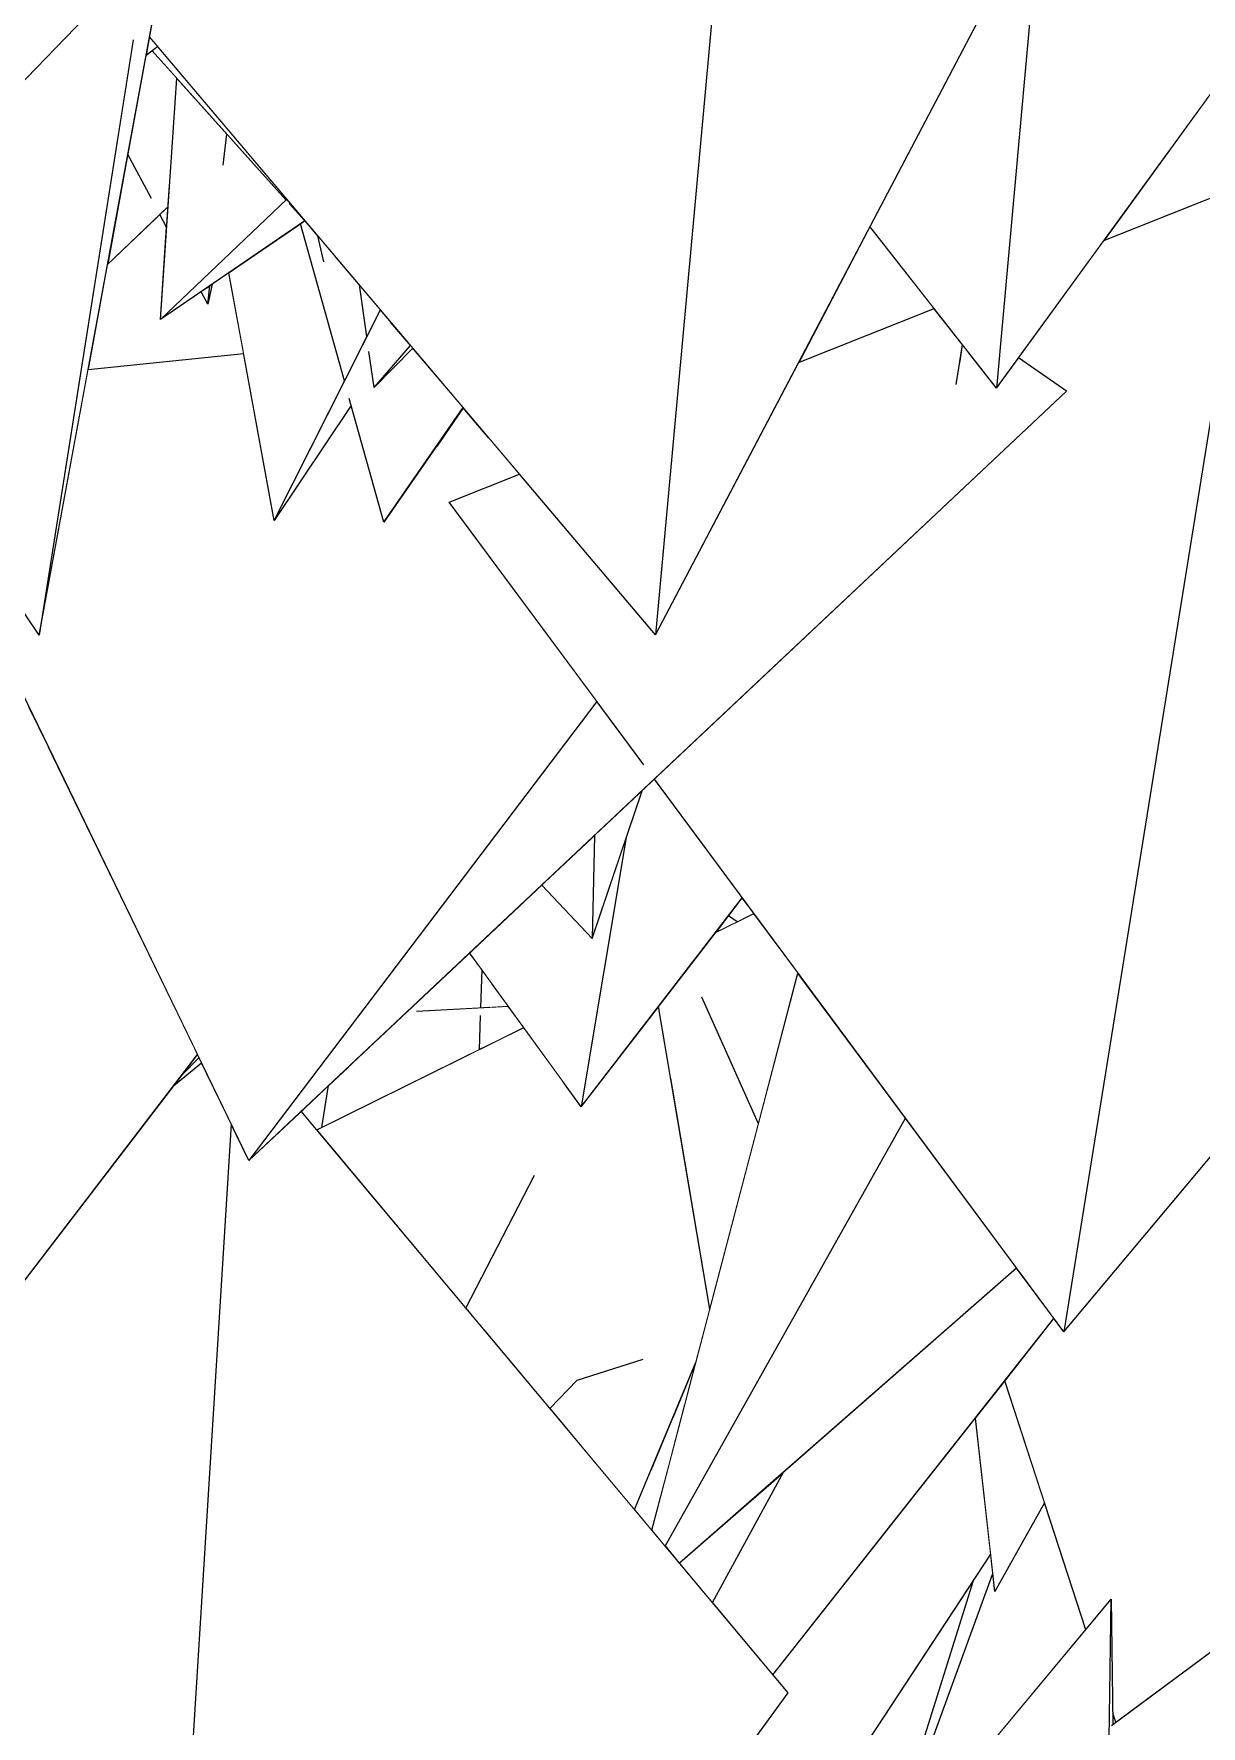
# Model space of a CAD drawing. Header units: millimetres. Extents: x -9413 to 8527, y -300 to 11224.
# Drawn here: x -8654.3 to -8348.7, y 1912 to 2355.2 of the extents above; entities that cross this region are included whole.
import ezdxf

# ---------------------------------------------------------------- set-up
doc = ezdxf.new("R2010")
doc.units = ezdxf.units.MM
doc.header["$MEASUREMENT"] = 0
doc.linetypes.add('Wipeout_Contour', pattern=[1000, 0, -1000])
doc.layers.add('Interior - Furniture', color=7, linetype='Continuous')
doc.layers.add('Interior - Furniture _Pen_No__4', color=7, linetype='Continuous', lineweight=20, true_color=0x029e21)

# ---------------------------------------------------------------- blocks, each defined once
blk = doc.blocks.new('Section Elem_40_6')
at = {"color": 254, "linetype": 'Wipeout_Contour', "lineweight": 0, "ltscale": 96805.904844}
blk.add_wipeout([(-8470.87, 2423.26), (-8491.57, 2197.82), (-8378.09, 2413.89), (-8424.81, 2524.22), (-8460.75, 2491.55), (-8465.78, 2478.7), (-8466.83, 2467.2), (-8459.31, 2474.45), (-8467.7, 2457.75), (-8470.82, 2423.8), (-8469.15, 2425.4)], dxfattribs=at).dxf.layer = 'Interior - Furniture'
at = {"color": 254, "linetype": 'Wipeout_Contour', "lineweight": 0, "ltscale": 98054.567692}
blk.add_wipeout([(-8634.97, 2294.86), (-8640.05, 2267.34), (-8606.38, 2270.81), (-8599.34, 2271.53), (-8603.19, 2292.68), (-8607.59, 2289.68), (-8608.75, 2284.42), (-8610.49, 2287.69), (-8621.16, 2280.4), (-8619.52, 2304.64), (-8621.27, 2307.94)], dxfattribs=at).dxf.layer = 'Interior - Furniture'
at = {"color": 254, "linetype": 'Wipeout_Contour', "lineweight": 0, "ltscale": 35290.731569}
blk.add_wipeout([(-8535.61, 2249.06), (-8532.59, 2237.78), (-8527.18, 2239.94), (-8535.26, 2249.5)], dxfattribs=at).dxf.layer = 'Interior - Furniture'
at = {"color": 254, "linetype": 'Wipeout_Contour', "lineweight": 0, "ltscale": 35448.751243}
blk.add_wipeout([(-8615.7, 2082.31), (-8617.66, 2079.76), (-8610.35, 2085.7), (-8611.02, 2087.09)], dxfattribs=at).dxf.layer = 'Interior - Furniture'
at = {"color": 254, "linetype": 'Wipeout_Contour', "lineweight": 0, "ltscale": 34519.26957}
blk.add_wipeout([(-8407.8, 1992.65), (-8402.7, 1947.26), (-8389.68, 1970.45), (-8400.06, 2002.46)], dxfattribs=at).dxf.layer = 'Interior - Furniture'
at = {"color": 254, "linetype": 'Wipeout_Contour', "lineweight": 0, "ltscale": 106230.942506}
blk.add_wipeout([(-8621.67, 2366.91), (-8623.97, 2354.45), (-8491.57, 2197.82), (-8470.87, 2423.26), (-8474.58, 2420.22), (-8470.82, 2423.8), (-8467.7, 2457.75), (-8483.95, 2432.25), (-8504.66, 2379.29), (-8548.27, 2427.32), (-8563.74, 2361.74), (-8563.18, 2419.15)], dxfattribs=at).dxf.layer = 'Interior - Furniture'
at = {"color": 254, "linetype": 'Wipeout_Contour', "lineweight": 0, "ltscale": 35611.247936}
blk.add_wipeout([(-8681.89, 1996.02), (-8611.42, 2087.9), (-8650.51, 2168.56), (-8659.24, 2157.11)], dxfattribs=at).dxf.layer = 'Interior - Furniture'
at = {"color": 254, "linetype": 'Wipeout_Contour', "lineweight": 0, "ltscale": 43212.69037}
blk.add_wipeout([(-8429.96, 1917.17), (-8448.48, 1888.94), (-8437.07, 1867.27), (-8432.7, 1872.52), (-8408.39, 1950.04)], dxfattribs=at).dxf.layer = 'Interior - Furniture'
at = {"color": 254, "linetype": 'Wipeout_Contour', "lineweight": 0, "ltscale": 53596.927087}
blk.add_wipeout([(-8624.87, 2349.61), (-8629.65, 2323.68), (-8623.5, 2312.13), (-8618.74, 2316.07), (-8616.87, 2343.64), (-8623.29, 2350.81)], dxfattribs=at).dxf.layer = 'Interior - Furniture'
at = {"color": 254, "linetype": 'Wipeout_Contour', "lineweight": 0, "ltscale": 26737.267133}
blk.add_wipeout([(-8604.67, 2320.84), (-8602.4, 2327.5), (-8603.75, 2329)], dxfattribs=at).dxf.layer = 'Interior - Furniture'
at = {"color": 254, "linetype": 'Wipeout_Contour', "lineweight": 0, "ltscale": 26721.090914}
blk.add_wipeout([(-8608.21, 2289.25), (-8608.75, 2284.42), (-8607.59, 2289.68)], dxfattribs=at).dxf.layer = 'Interior - Furniture'
at = {"color": 254, "linetype": 'Wipeout_Contour', "lineweight": 0, "ltscale": 35693.701121}
blk.add_wipeout([(-8655.64, 2179.16), (-8661.08, 2159.69), (-8659.24, 2157.11), (-8650.51, 2168.56)], dxfattribs=at).dxf.layer = 'Interior - Furniture'
at = {"color": 254, "linetype": 'Wipeout_Contour', "lineweight": 0, "ltscale": 43981.945441}
blk.add_wipeout([(-8626.24, 1688.89), (-8456.81, 1920.67), (-8584.27, 2073.04), (-8597.97, 2060.15), (-8602.59, 2069.69)], dxfattribs=at).dxf.layer = 'Interior - Furniture'
at = {"color": 254, "linetype": 'Wipeout_Contour', "lineweight": 0, "ltscale": 43163.219127}
blk.add_wipeout([(-8408.39, 1950.04), (-8432.7, 1872.52), (-8431.92, 1873.46), (-8403.23, 1951.98), (-8403.8, 1957.04)], dxfattribs=at).dxf.layer = 'Interior - Furniture'
at = {"color": 254, "linetype": 'Wipeout_Contour', "lineweight": 0, "ltscale": 26770.823722}
blk.add_wipeout([(-8621.27, 2307.94), (-8619.52, 2304.64), (-8619.16, 2309.96)], dxfattribs=at).dxf.layer = 'Interior - Furniture'
at = {"color": 254, "linetype": 'Wipeout_Contour', "lineweight": 0, "ltscale": 26723.616053}
blk.add_wipeout([(-8608.21, 2289.25), (-8610.49, 2287.69), (-8608.75, 2284.42)], dxfattribs=at).dxf.layer = 'Interior - Furniture'
at = {"color": 254, "linetype": 'Wipeout_Contour', "lineweight": 0, "ltscale": 87323.478217}
blk.add_wipeout([(-8506.86, 2180.33), (-8597.97, 2060.15), (-8383.91, 2261.61), (-8396.51, 2270.4), (-8402.29, 2262.46), (-8409.69, 2271.9), (-8411.92, 2269.06), (-8412.85, 2263.38), (-8411.94, 2269.03), (-8494.6, 2163.77)], dxfattribs=at).dxf.layer = 'Interior - Furniture'
at = {"color": 254, "linetype": 'Wipeout_Contour', "lineweight": 0, "ltscale": 80164.839202}
blk.add_wipeout([(-8769.64, 1956.23), (-8813.39, 1920.67), (-8626.24, 1688.89), (-8602.59, 2069.69), (-8610.35, 2085.7), (-8617.66, 2079.76), (-8681.89, 1996.02), (-8691.48, 2009.01), (-8757.25, 1925.88)], dxfattribs=at).dxf.layer = 'Interior - Furniture'
at = {"color": 254, "linetype": 'Wipeout_Contour', "lineweight": 0, "ltscale": 34874.74532}
blk.add_wipeout([(-8492.84, 1978.8), (-8497.03, 1968.74), (-8492.47, 1963.3), (-8487.49, 1982.29)], dxfattribs=at).dxf.layer = 'Interior - Furniture'
at = {"color": 254, "linetype": 'Wipeout_Contour', "lineweight": 0, "ltscale": 62701.912643}
blk.add_wipeout([(-8723.68, 2273.78), (-8656.67, 2325.2), (-8628.29, 2353.63), (-8627.15, 2358.2), (-8628.99, 2360.38), (-8625.92, 2363.13), (-8621.91, 2379.15)], dxfattribs=at).dxf.layer = 'Interior - Furniture'
at = {"color": 254, "linetype": 'Wipeout_Contour', "lineweight": 0, "ltscale": 25776.471836}
blk.add_wipeout([(-8384.68, 2015.28), (-8202.66, 2232.6), (-8336.32, 2316.21)], dxfattribs=at).dxf.layer = 'Interior - Furniture'
at = {"color": 254, "linetype": 'Wipeout_Contour', "lineweight": 0, "ltscale": 26585.511932}
blk.add_wipeout([(-8611.42, 2087.9), (-8615.7, 2082.31), (-8611.02, 2087.09)], dxfattribs=at).dxf.layer = 'Interior - Furniture'
at = {"color": 254, "linetype": 'Wipeout_Contour', "lineweight": 0, "ltscale": 26815.446949}
blk.add_wipeout([(-8624.87, 2349.61), (-8621.84, 2351.93), (-8623.97, 2354.45)], dxfattribs=at).dxf.layer = 'Interior - Furniture'
at = {"color": 254, "linetype": 'Wipeout_Contour', "lineweight": 0, "ltscale": 124229.946842}
blk.add_wipeout([(-8687.44, 2244.76), (-8597.97, 2060.15), (-8506.86, 2180.33), (-8545.55, 2232.6), (-8532.59, 2237.78), (-8535.61, 2249.06), (-8548.97, 2247.06), (-8562.62, 2227.35), (-8571.17, 2257.92), (-8591.38, 2227.81), (-8599.34, 2271.53), (-8640.05, 2267.34), (-8652.89, 2197.72), (-8685.62, 2246.49)], dxfattribs=at).dxf.layer = 'Interior - Furniture'
at = {"layer": 'Interior - Furniture _Pen_No__4', "linetype": 'Continuous'}
for p, q in [((-8681.89, 1996.02), (-8611.42, 2087.9)), ((-8617.66, 2079.76), (-8610.35, 2085.7)), ((-8615.7, 2082.31), (-8611.02, 2087.09)), ((-8602.59, 2069.69), (-8626.24, 1688.89))]:
    blk.add_line(p, q, dxfattribs=at)
at = {"color": 254, "linetype": 'Wipeout_Contour', "lineweight": 0, "ltscale": 62050.885332}
blk.add_wipeout([(-8563.56, 2282.98), (-8591.38, 2227.81), (-8571.17, 2257.92), (-8571.69, 2259.76), (-8565.94, 2267.9), (-8566.55, 2272.07), (-8560.81, 2279.72)], dxfattribs=at).dxf.layer = 'Interior - Furniture'
at = {"color": 254, "linetype": 'Wipeout_Contour', "lineweight": 0, "ltscale": 70088.721149}
blk.add_wipeout([(-8527.18, 2239.94), (-8545.55, 2232.6), (-8494.6, 2163.77), (-8411.94, 2269.03), (-8411.18, 2273.81), (-8418.63, 2283.32), (-8454.12, 2269.13), (-8491.57, 2197.82)], dxfattribs=at).dxf.layer = 'Interior - Furniture'
at = {"color": 254, "linetype": 'Wipeout_Contour', "lineweight": 0, "ltscale": 43876.259991}
blk.add_wipeout([(-8540.19, 2114.53), (-8510.99, 2074.22), (-8499.19, 2144.75), (-8508.11, 2118.25), (-8521.33, 2132.28)], dxfattribs=at).dxf.layer = 'Interior - Furniture'
at = {"color": 254, "linetype": 'Wipeout_Contour', "lineweight": 0, "ltscale": 35290.749719}
blk.add_wipeout([(-8577.11, 2079.78), (-8578.92, 2068.8), (-8571.55, 2072.45), (-8571.57, 2085)], dxfattribs=at).dxf.layer = 'Interior - Furniture'
at = {"color": 254, "linetype": 'Wipeout_Contour', "lineweight": 0, "ltscale": 52105.072933}
blk.add_wipeout([(-8491.84, 2160.04), (-8384.68, 2015.28), (-8336.32, 2316.21), (-8374.18, 2301.08), (-8396.51, 2270.4), (-8383.91, 2261.61)], dxfattribs=at).dxf.layer = 'Interior - Furniture'
at = {"color": 254, "linetype": 'Wipeout_Contour', "lineweight": 0, "ltscale": 44402.659027}
blk.add_wipeout([(-8603.19, 2292.68), (-8591.38, 2227.81), (-8574.24, 2261.81), (-8572.97, 2264.33), (-8584.48, 2305.46)], dxfattribs=at).dxf.layer = 'Interior - Furniture'
at = {"color": 254, "linetype": 'Wipeout_Contour', "lineweight": 0, "ltscale": 26518.427272}
blk.add_wipeout([(-8541.9, 2257.35), (-8562.62, 2227.35), (-8541.87, 2257.32)], dxfattribs=at).dxf.layer = 'Interior - Furniture'
at = {"color": 254, "linetype": 'Wipeout_Contour', "lineweight": 0, "ltscale": 43918.085533}
blk.add_wipeout([(-8580.19, 2068.17), (-8541.15, 2021.49), (-8524.09, 2054.59), (-8515.77, 2080.81), (-8526.03, 2094.98)], dxfattribs=at).dxf.layer = 'Interior - Furniture'
at = {"layer": 'Interior - Furniture _Pen_No__4', "linetype": 'Continuous'}
blk.add_line((-8470.87, 2423.27), (-8491.57, 2197.82), dxfattribs=at)
at = {"color": 254, "linetype": 'Wipeout_Contour', "lineweight": 0, "ltscale": 174294.442729}
blk.add_wipeout([(-8402.29, 2262.46), (-8289.24, 2417.81), (-8306.98, 2449.18), (-8280.98, 2469.13), (-8332.57, 2532.91), (-8294.16, 2571.02), (-8328.28, 2611.98), (-8374.51, 2569.96), (-8376.46, 2548.35), (-8368.07, 2551.96), (-8377.35, 2538.5), (-8378.59, 2524.73), (-8349.04, 2529.62), (-8366.58, 2510.72), (-8317.4, 2497.98), (-8370.97, 2432.46), (-8383.51, 2445.87), (-8385.75, 2431.97), (-8378.09, 2413.89), (-8390.79, 2389.71)], dxfattribs=at).dxf.layer = 'Interior - Furniture'
at = {"color": 254, "linetype": 'Wipeout_Contour', "lineweight": 0, "ltscale": 44486.351175}
blk.add_wipeout([(-8588.07, 2311.97), (-8621.16, 2280.4), (-8583.35, 2306.23), (-8587.42, 2310.78), (-8587.22, 2310.97)], dxfattribs=at).dxf.layer = 'Interior - Furniture'
at = {"color": 254, "linetype": 'Wipeout_Contour', "lineweight": 0, "ltscale": 26136.686599}
blk.add_wipeout([(-8411.92, 2269.06), (-8409.69, 2271.9), (-8411.16, 2273.78)], dxfattribs=at).dxf.layer = 'Interior - Furniture'
at = {"color": 254, "linetype": 'Wipeout_Contour', "lineweight": 0, "ltscale": 43784.785752}
blk.add_wipeout([(-8510.99, 2074.22), (-8468.82, 2128.95), (-8491.84, 2160.04), (-8495.07, 2156.99), (-8499.19, 2144.75)], dxfattribs=at).dxf.layer = 'Interior - Furniture'
at = {"color": 254, "linetype": 'Wipeout_Contour', "lineweight": 0, "ltscale": 35307.646635}
blk.add_wipeout([(-8577.11, 2079.78), (-8584.27, 2073.04), (-8580.19, 2068.17), (-8578.92, 2068.8)], dxfattribs=at).dxf.layer = 'Interior - Furniture'
at = {"color": 254, "linetype": 'Wipeout_Contour', "lineweight": 0, "ltscale": 77389.9395}
blk.add_wipeout([(-8400.06, 2002.46), (-8378.91, 1937.22), (-8372.24, 1945.25), (-8371.83, 1915.4), (-8371.07, 1913.03), (-8314.28, 1955.16), (-8342.46, 2065.69), (-8384.68, 2015.28), (-8387.24, 2018.73)], dxfattribs=at).dxf.layer = 'Interior - Furniture'
at = {"color": 254, "linetype": 'Wipeout_Contour', "lineweight": 0, "ltscale": 26312.18961}
blk.add_wipeout([(-8537.74, 2017.41), (-8536.41, 2015.82), (-8525.88, 2048.97)], dxfattribs=at).dxf.layer = 'Interior - Furniture'
at = {"layer": 'Interior - Furniture _Pen_No__4', "linetype": 'Continuous'}
for p, q in [((-8384.68, 2015.28), (-8202.66, 2232.6)), ((-8578.92, 2068.8), (-8577.11, 2079.78))]:
    blk.add_line(p, q, dxfattribs=at)
at = {"color": 254, "linetype": 'Wipeout_Contour', "lineweight": 0, "ltscale": 52346.103783}
blk.add_wipeout([(-8435.41, 2304.75), (-8402.29, 2262.46), (-8390.79, 2389.71), (-8393.34, 2384.86), (-8397.42, 2359.53), (-8393.37, 2384.79)], dxfattribs=at).dxf.layer = 'Interior - Furniture'
at = {"color": 254, "linetype": 'Wipeout_Contour', "lineweight": 0, "ltscale": 53478.73646}
blk.add_wipeout([(-8616.87, 2343.64), (-8621.16, 2280.4), (-8588.3, 2311.75), (-8602.4, 2327.5), (-8604.67, 2320.84), (-8603.75, 2329)], dxfattribs=at).dxf.layer = 'Interior - Furniture'
at = {"color": 254, "linetype": 'Wipeout_Contour', "lineweight": 0, "ltscale": 43288.38811}
blk.add_wipeout([(-8345.88, 2339.98), (-8374.18, 2301.08), (-8336.32, 2316.21), (-8328.35, 2311.23), (-8323.81, 2317.12)], dxfattribs=at).dxf.layer = 'Interior - Furniture'
at = {"color": 254, "linetype": 'Wipeout_Contour', "lineweight": 0, "ltscale": 79903.696252}
blk.add_wipeout([(-8584.48, 2305.46), (-8572.97, 2264.33), (-8567.11, 2275.95), (-8569.06, 2289.49), (-8575.62, 2297.25), (-8578.4, 2295.57), (-8579.89, 2302.3), (-8581, 2303.61), (-8583.35, 2306.23)], dxfattribs=at).dxf.layer = 'Interior - Furniture'
at = {"color": 254, "linetype": 'Wipeout_Contour', "lineweight": 0, "ltscale": 35104.666158}
blk.add_wipeout([(-8513.68, 2139.48), (-8521.33, 2132.28), (-8508.11, 2118.25), (-8507.5, 2145.29)], dxfattribs=at).dxf.layer = 'Interior - Furniture'
at = {"color": 254, "linetype": 'Wipeout_Contour', "lineweight": 0, "ltscale": 34927.241367}
blk.add_wipeout([(-8472.44, 2124.25), (-8470.18, 2122.64), (-8465.77, 2124.82), (-8468.82, 2128.95)], dxfattribs=at).dxf.layer = 'Interior - Furniture'
at = {"color": 254, "linetype": 'Wipeout_Contour', "lineweight": 0, "ltscale": 35086.377346}
blk.add_wipeout([(-8523.23, 2056.26), (-8541.15, 2021.49), (-8537.74, 2017.41), (-8525.88, 2048.97)], dxfattribs=at).dxf.layer = 'Interior - Furniture'
at = {"color": 254, "linetype": 'Wipeout_Contour', "lineweight": 0, "ltscale": 43326.134725}
blk.add_wipeout([(-8476.65, 1944.39), (-8460.79, 1925.42), (-8387.24, 2018.73), (-8397, 2031.91), (-8458, 1978.51)], dxfattribs=at).dxf.layer = 'Interior - Furniture'
at = {"color": 254, "linetype": 'Wipeout_Contour', "lineweight": 0, "ltscale": 85610.800995}
blk.add_wipeout([(-8372.24, 1945.25), (-8375.36, 1739.51), (-8370.64, 1628.76), (-8370.55, 1709.73), (-8370.93, 1721.31), (-8370.53, 1722.08), (-8370.46, 1789.86), (-8371.46, 1791.37), (-8372.2, 1912.19), (-8371.79, 1912.49)], dxfattribs=at).dxf.layer = 'Interior - Furniture'
at = {"layer": 'Interior - Furniture _Pen_No__4', "linetype": 'Continuous'}
for p, q in [((-8402.29, 2262.46), (-8289.24, 2417.81)), ((-8390.79, 2389.71), (-8402.29, 2262.46)), ((-8336.32, 2316.21), (-8384.68, 2015.28)), ((-8374.18, 2301.08), (-8336.32, 2316.21)), ((-8383.91, 2261.61), (-8396.51, 2270.4))]:
    blk.add_line(p, q, dxfattribs=at)
at = {"color": 254, "linetype": 'Wipeout_Contour', "lineweight": 0, "ltscale": 125282.22993}
blk.add_wipeout([(-8652.89, 2197.72), (-8611.07, 2424.35), (-8597.55, 2532.04), (-8604.39, 2489.15), (-8605.15, 2489.99), (-8608.02, 2469.58), (-8607.81, 2465.82), (-8610.37, 2462.45), (-8623.7, 2377.29), (-8621.91, 2379.15), (-8625.92, 2363.13), (-8626.76, 2357.74), (-8627.15, 2358.2), (-8628.29, 2353.63)], dxfattribs=at).dxf.layer = 'Interior - Furniture'
at = {"color": 254, "linetype": 'Wipeout_Contour', "lineweight": 0, "ltscale": 26641.42851}
blk.add_wipeout([(-8579.89, 2302.3), (-8578.4, 2295.57), (-8575.62, 2297.25)], dxfattribs=at).dxf.layer = 'Interior - Furniture'
at = {"color": 254, "linetype": 'Wipeout_Contour', "lineweight": 0, "ltscale": 26220.723633}
blk.add_wipeout([(-8454.12, 2269.13), (-8418.63, 2283.32), (-8435.41, 2304.75)], dxfattribs=at).dxf.layer = 'Interior - Furniture'
at = {"color": 254, "linetype": 'Wipeout_Contour', "lineweight": 0, "ltscale": 35465.432631}
blk.add_wipeout([(-8569.06, 2289.49), (-8567.11, 2275.95), (-8563.56, 2282.98), (-8568.81, 2289.19)], dxfattribs=at).dxf.layer = 'Interior - Furniture'
at = {"color": 254, "linetype": 'Wipeout_Contour', "lineweight": 0, "ltscale": 53118.744875}
blk.add_wipeout([(-8571.69, 2259.76), (-8562.62, 2227.35), (-8541.9, 2257.35), (-8555.05, 2272.91), (-8565.18, 2262.62), (-8565.94, 2267.9)], dxfattribs=at).dxf.layer = 'Interior - Furniture'
at = {"color": 254, "linetype": 'Wipeout_Contour', "lineweight": 0, "ltscale": 34851.404583}
blk.add_wipeout([(-8411.18, 2273.81), (-8412.85, 2263.38), (-8411.92, 2269.06), (-8411.16, 2273.78)], dxfattribs=at).dxf.layer = 'Interior - Furniture'
at = {"color": 254, "linetype": 'Wipeout_Contour', "lineweight": 0, "ltscale": 26305.896586}
blk.add_wipeout([(-8507.5, 2145.29), (-8508.11, 2118.25), (-8495.07, 2156.99)], dxfattribs=at).dxf.layer = 'Interior - Furniture'
at = {"color": 254, "linetype": 'Wipeout_Contour', "lineweight": 0, "ltscale": 61114.489598}
blk.add_wipeout([(-8475.85, 2119.83), (-8490.76, 2100.48), (-8487.53, 2081.46), (-8479.41, 2102.94), (-8464.58, 2069.78), (-8454.24, 2109.25), (-8465.77, 2124.82)], dxfattribs=at).dxf.layer = 'Interior - Furniture'
at = {"color": 254, "linetype": 'Wipeout_Contour', "lineweight": 0, "ltscale": 52041.186931}
blk.add_wipeout([(-8526.66, 1769.78), (-8403.8, 1957.04), (-8407.8, 1992.65), (-8460.79, 1925.42), (-8456.81, 1920.67), (-8518.1, 1836.83)], dxfattribs=at).dxf.layer = 'Interior - Furniture'
at = {"layer": 'Interior - Furniture _Pen_No__4', "linetype": 'Continuous'}
for p, q in [((-8491.57, 2197.82), (-8378.09, 2413.89)), ((-8402.29, 2262.46), (-8435.41, 2304.75)), ((-8591.38, 2227.81), (-8603.19, 2292.68)), ((-8608.75, 2284.42), (-8610.49, 2287.69)), ((-8607.59, 2289.68), (-8608.75, 2284.42)), ((-8608.75, 2284.42), (-8608.21, 2289.25)), ((-8454.12, 2269.13), (-8418.63, 2283.32)), ((-8412.85, 2263.37), (-8411.18, 2273.81)), ((-8571.17, 2257.92), (-8591.38, 2227.81)), ((-8562.62, 2227.35), (-8571.69, 2259.77)), ((-8545.55, 2232.6), (-8527.18, 2239.94)), ((-8494.6, 2163.77), (-8545.55, 2232.6)), ((-8508.11, 2118.25), (-8495.07, 2156.99)), ((-8507.5, 2145.29), (-8508.11, 2118.25)), ((-8508.11, 2118.25), (-8521.33, 2132.28))]:
    blk.add_line(p, q, dxfattribs=at)
at = {"color": 254, "linetype": 'Wipeout_Contour', "lineweight": 0, "ltscale": 225874.463129}
blk.add_wipeout([(-8800.36, 2417.46), (-8779.06, 2385.72), (-8761.72, 2390.07), (-8773.63, 2377.63), (-8772.57, 2376.04), (-8745.96, 2382.91), (-8762.93, 2361.68), (-8739.63, 2326.96), (-8729.05, 2357.04), (-8730.12, 2317.22), (-8731.35, 2314.63), (-8722.89, 2302.02), (-8721.61, 2347.66), (-8669.67, 2329.7), (-8634.14, 2366.48), (-8674.23, 2413.89), (-8630.8, 2449.89), (-8636.99, 2467.36), (-8654.12, 2444.54), (-8675.88, 2418.05), (-8682.45, 2454.21), (-8656.18, 2445.25), (-8638.03, 2470.3), (-8664.7, 2545.63), (-8794.7, 2433.25)], dxfattribs=at).dxf.layer = 'Interior - Furniture'
at = {"color": 254, "linetype": 'Wipeout_Contour', "lineweight": 0, "ltscale": 35662.697197}
blk.add_wipeout([(-8623.29, 2350.81), (-8588.3, 2311.75), (-8588.07, 2311.97), (-8621.84, 2351.93)], dxfattribs=at).dxf.layer = 'Interior - Furniture'
at = {"color": 254, "linetype": 'Wipeout_Contour', "lineweight": 0, "ltscale": 26563.957405}
blk.add_wipeout([(-8555.65, 2273.62), (-8565.18, 2262.62), (-8555.05, 2272.91)], dxfattribs=at).dxf.layer = 'Interior - Furniture'
at = {"color": 254, "linetype": 'Wipeout_Contour', "lineweight": 0, "ltscale": 35328.449425}
blk.add_wipeout([(-8541.87, 2257.32), (-8548.97, 2247.06), (-8535.61, 2249.06), (-8535.26, 2249.5)], dxfattribs=at).dxf.layer = 'Interior - Furniture'
at = {"color": 254, "linetype": 'Wipeout_Contour', "lineweight": 0, "ltscale": 26203.825815}
blk.add_wipeout([(-8472.44, 2124.25), (-8475.85, 2119.83), (-8470.18, 2122.64)], dxfattribs=at).dxf.layer = 'Interior - Furniture'
at = {"color": 254, "linetype": 'Wipeout_Contour', "lineweight": 0, "ltscale": 122462.878519}
blk.add_wipeout([(-8536.41, 2015.82), (-8519.17, 1995.22), (-8512.06, 2002.63), (-8494.77, 2008.13), (-8510.65, 1985.03), (-8497.03, 1968.74), (-8480.88, 2007.54), (-8477.3, 2021.21), (-8490.76, 2100.48), (-8510.99, 2074.22), (-8515.77, 2080.81), (-8524.09, 2054.59), (-8523.23, 2056.26), (-8525.88, 2048.97)], dxfattribs=at).dxf.layer = 'Interior - Furniture'
at = {"layer": 'Interior - Furniture _Pen_No__4', "linetype": 'Continuous'}
for p, q in [((-8621.84, 2351.93), (-8624.87, 2349.61)), ((-8604.67, 2320.83), (-8603.75, 2329)), ((-8562.62, 2227.35), (-8541.9, 2257.35)), ((-8541.87, 2257.32), (-8562.62, 2227.35)), ((-8499.19, 2144.75), (-8510.99, 2074.22)), ((-8475.85, 2119.83), (-8465.77, 2124.82)), ((-8470.18, 2122.64), (-8472.44, 2124.25)), ((-8541.15, 2021.49), (-8523.23, 2056.27))]:
    blk.add_line(p, q, dxfattribs=at)
at = {"color": 254, "linetype": 'Wipeout_Contour', "lineweight": 0, "ltscale": 35840.17002}
blk.add_wipeout([(-8710.65, 2283.78), (-8652.89, 2197.72), (-8628.29, 2353.63), (-8656.67, 2325.2)], dxfattribs=at).dxf.layer = 'Interior - Furniture'
at = {"color": 254, "linetype": 'Wipeout_Contour', "lineweight": 0, "ltscale": 26670.140844}
blk.add_wipeout([(-8587.22, 2310.97), (-8587.42, 2310.78), (-8581, 2303.61)], dxfattribs=at).dxf.layer = 'Interior - Furniture'
at = {"color": 254, "linetype": 'Wipeout_Contour', "lineweight": 0, "ltscale": 35433.179093}
blk.add_wipeout([(-8566.55, 2272.07), (-8565.18, 2262.62), (-8555.65, 2273.62), (-8560.81, 2279.72)], dxfattribs=at).dxf.layer = 'Interior - Furniture'
at = {"color": 254, "linetype": 'Wipeout_Contour', "lineweight": 0, "ltscale": 26364.617535}
blk.add_wipeout([(-8534.46, 2106.62), (-8534.97, 2100.29), (-8530.07, 2100.56)], dxfattribs=at).dxf.layer = 'Interior - Furniture'
at = {"color": 254, "linetype": 'Wipeout_Contour', "lineweight": 0, "ltscale": 34904.092822}
blk.add_wipeout([(-8487.53, 2081.46), (-8477.3, 2021.21), (-8464.58, 2069.78), (-8479.41, 2102.94)], dxfattribs=at).dxf.layer = 'Interior - Furniture'
at = {"color": 254, "linetype": 'Wipeout_Contour', "lineweight": 0, "ltscale": 26360.504346}
blk.add_wipeout([(-8535.74, 2090.72), (-8535.79, 2090.15), (-8532.29, 2091.88)], dxfattribs=at).dxf.layer = 'Interior - Furniture'
at = {"color": 254, "linetype": 'Wipeout_Contour', "lineweight": 0, "ltscale": 34961.839985}
blk.add_wipeout([(-8512.06, 2002.63), (-8519.17, 1995.22), (-8510.65, 1985.03), (-8494.77, 2008.13)], dxfattribs=at).dxf.layer = 'Interior - Furniture'
at = {"color": 254, "linetype": 'Wipeout_Contour', "lineweight": 0, "ltscale": 26148.735421}
blk.add_wipeout([(-8487.31, 1992.1), (-8483.78, 1996.48), (-8480.88, 2007.54)], dxfattribs=at).dxf.layer = 'Interior - Furniture'
at = {"layer": 'Interior - Furniture _Pen_No__4', "linetype": 'Continuous'}
for p, q in [((-8581, 2303.61), (-8587.43, 2310.78)), ((-8572.97, 2264.33), (-8584.48, 2305.46)), ((-8578.39, 2295.55), (-8579.89, 2302.3)), ((-8567.11, 2275.95), (-8569.06, 2289.49)), ((-8652.89, 2197.72), (-8710.65, 2283.78)), ((-8591.38, 2227.81), (-8563.56, 2282.98)), ((-8640.05, 2267.34), (-8599.34, 2271.53)), ((-8565.18, 2262.62), (-8566.55, 2272.07)), ((-8565.18, 2262.62), (-8555.65, 2273.62)), ((-8555.05, 2272.91), (-8565.18, 2262.62)), ((-8597.97, 2060.15), (-8687.44, 2244.76)), ((-8512.06, 2002.63), (-8494.77, 2008.13)), ((-8519.17, 1995.22), (-8512.06, 2002.63))]:
    blk.add_line(p, q, dxfattribs=at)
at = {"color": 254, "linetype": 'Wipeout_Contour', "lineweight": 0, "ltscale": 44648.238685}
blk.add_wipeout([(-8629.65, 2323.68), (-8634.97, 2294.86), (-8619.16, 2309.96), (-8618.74, 2316.07), (-8623.5, 2312.13)], dxfattribs=at).dxf.layer = 'Interior - Furniture'
at = {"color": 254, "linetype": 'Wipeout_Contour', "lineweight": 0, "ltscale": 52737.600398}
blk.add_wipeout([(-8530.07, 2100.56), (-8553.86, 2099.24), (-8537.41, 2098.07), (-8535.74, 2090.72), (-8532.29, 2091.88), (-8526.03, 2094.98)], dxfattribs=at).dxf.layer = 'Interior - Furniture'
at = {"color": 254, "linetype": 'Wipeout_Contour', "lineweight": 0, "ltscale": 34869.900159}
blk.add_wipeout([(-8492.84, 1978.8), (-8487.49, 1982.29), (-8483.78, 1996.48), (-8487.31, 1992.1)], dxfattribs=at).dxf.layer = 'Interior - Furniture'
at = {"layer": 'Interior - Furniture _Pen_No__4', "linetype": 'Continuous'}
for p, q in [((-8652.89, 2197.72), (-8611.07, 2424.35)), ((-8723.68, 2273.78), (-8621.91, 2379.15)), ((-8491.57, 2197.82), (-8623.97, 2354.45)), ((-8628.29, 2353.64), (-8652.89, 2197.72)), ((-8588.3, 2311.75), (-8623.29, 2350.81)), ((-8621.16, 2280.4), (-8616.87, 2343.64)), ((-8623.5, 2312.12), (-8629.65, 2323.68)), ((-8634.97, 2294.86), (-8619.16, 2309.96)), ((-8621.16, 2280.4), (-8588.07, 2311.97)), ((-8619.52, 2304.64), (-8621.27, 2307.94)), ((-8583.35, 2306.23), (-8621.16, 2280.4))]:
    blk.add_line(p, q, dxfattribs=at)
at = {"color": 254, "linetype": 'Wipeout_Contour', "lineweight": 0, "ltscale": 70414.093201}
blk.add_wipeout([(-8571.57, 2085), (-8571.55, 2072.45), (-8537.7, 2089.2), (-8537.41, 2098.07), (-8553.86, 2099.24), (-8537.34, 2100.16), (-8537.01, 2110.14), (-8540.19, 2114.53)], dxfattribs=at).dxf.layer = 'Interior - Furniture'
at = {"color": 254, "linetype": 'Wipeout_Contour', "lineweight": 0, "ltscale": 26090.37492}
blk.add_wipeout([(-8458, 1978.51), (-8485.25, 1954.66), (-8476.65, 1944.39)], dxfattribs=at).dxf.layer = 'Interior - Furniture'
at = {"color": 254, "linetype": 'Wipeout_Contour', "lineweight": 0, "ltscale": 35165.865711}
blk.add_wipeout([(-8537.01, 2110.14), (-8537.34, 2100.16), (-8534.97, 2100.29), (-8534.46, 2106.62)], dxfattribs=at).dxf.layer = 'Interior - Furniture'
at = {"color": 254, "linetype": 'Wipeout_Contour', "lineweight": 0, "ltscale": 34735.548062}
blk.add_wipeout([(-8488.99, 1959.14), (-8485.25, 1954.66), (-8397, 2031.91), (-8426.1, 2071.23)], dxfattribs=at).dxf.layer = 'Interior - Furniture'
at = {"color": 254, "linetype": 'Wipeout_Contour', "lineweight": 0, "ltscale": 85871.420011}
blk.add_wipeout([(-8372.24, 1945.25), (-8543.29, 1739.51), (-8366.72, 1536.9), (-8370.13, 1616.86), (-8378.49, 1557.02), (-8388.76, 1676.21), (-8447.93, 1833.18), (-8388.4, 1816.96), (-8425.33, 1872.77), (-8372.75, 1911.78)], dxfattribs=at).dxf.layer = 'Interior - Furniture'
at = {"layer": 'Interior - Furniture _Pen_No__4', "linetype": 'Continuous'}
for p, q in [((-8378.91, 1937.22), (-8400.06, 2002.46)), ((-8402.7, 1947.26), (-8407.8, 1992.65)), ((-8389.68, 1970.45), (-8402.7, 1947.26)), ((-8431.92, 1873.46), (-8403.23, 1951.98)), ((-8408.39, 1950.04), (-8432.7, 1872.52)), ((-8543.29, 1739.51), (-8372.24, 1945.25)), ((-8375.36, 1739.51), (-8372.24, 1945.25)), ((-8372.24, 1945.25), (-8371.79, 1912.49)), ((-8626.24, 1688.89), (-8456.81, 1920.67)), ((-8371.07, 1913.03), (-8371.83, 1915.4))]:
    blk.add_line(p, q, dxfattribs=at)
at = {"color": 254, "linetype": 'Wipeout_Contour', "lineweight": 0, "ltscale": 43514.690418}
blk.add_wipeout([(-8492.47, 1963.3), (-8488.99, 1959.14), (-8426.1, 2071.23), (-8440.7, 2090.95), (-8454.24, 2109.25)], dxfattribs=at).dxf.layer = 'Interior - Furniture'
at = {"color": 254, "linetype": 'Wipeout_Contour', "lineweight": 0, "ltscale": 35157.019877}
blk.add_wipeout([(-8537.7, 2089.2), (-8535.79, 2090.15), (-8535.74, 2090.72), (-8537.41, 2098.07)], dxfattribs=at).dxf.layer = 'Interior - Furniture'
at = {"color": 254, "linetype": 'Wipeout_Contour', "lineweight": 0, "ltscale": 93244.804216}
blk.add_wipeout([(-8270.67, 1842.72), (-8366.79, 1617.94), (-8321.67, 1716.13), (-8321.87, 1716.43), (-8279.87, 1809.18), (-8279.77, 1813.32), (-8278.01, 1813.28), (-8252.08, 1870.53), (-8252.22, 1870.71), (-8248.14, 1879.22), (-8220.84, 1939.51)], dxfattribs=at).dxf.layer = 'Interior - Furniture'
at = {"layer": 'Interior - Furniture _Pen_No__4', "linetype": 'Continuous'}
for p, q in [((-8597.97, 2060.15), (-8383.91, 2261.61)), ((-8506.86, 2180.33), (-8597.97, 2060.15)), ((-8384.68, 2015.28), (-8491.84, 2160.04)), ((-8510.99, 2074.22), (-8468.82, 2128.95)), ((-8510.99, 2074.22), (-8540.19, 2114.53)), ((-8537.01, 2110.14), (-8537.34, 2100.16)), ((-8492.47, 1963.3), (-8454.24, 2109.25)), ((-8464.58, 2069.78), (-8479.42, 2102.96)), ((-8554.08, 2099.23), (-8530.07, 2100.56)), ((-8537.41, 2098.1), (-8537.7, 2089.2)), ((-8477.3, 2021.21), (-8490.76, 2100.48)), ((-8580.19, 2068.17), (-8526.03, 2094.98)), ((-8456.81, 1920.67), (-8584.27, 2073.04)), ((-8488.99, 1959.14), (-8426.1, 2071.23)), ((-8372.2, 1912.19), (-8187.3, 2049.37)), ((-8397, 2031.91), (-8485.25, 1954.66)), ((-8460.79, 1925.42), (-8387.24, 2018.73)), ((-8497.03, 1968.74), (-8480.88, 2007.54)), ((-8476.65, 1944.39), (-8458, 1978.51)), ((-8526.66, 1769.78), (-8403.8, 1957.04))]:
    blk.add_line(p, q, dxfattribs=at)

msp = doc.modelspace()

# ---------------------------------------------------------------- block references
at = {"layer": 'Interior - Furniture'}
msp.add_blockref('Section Elem_40_6', (0, 0), dxfattribs=at)

doc.saveas('drawing.dxf')
